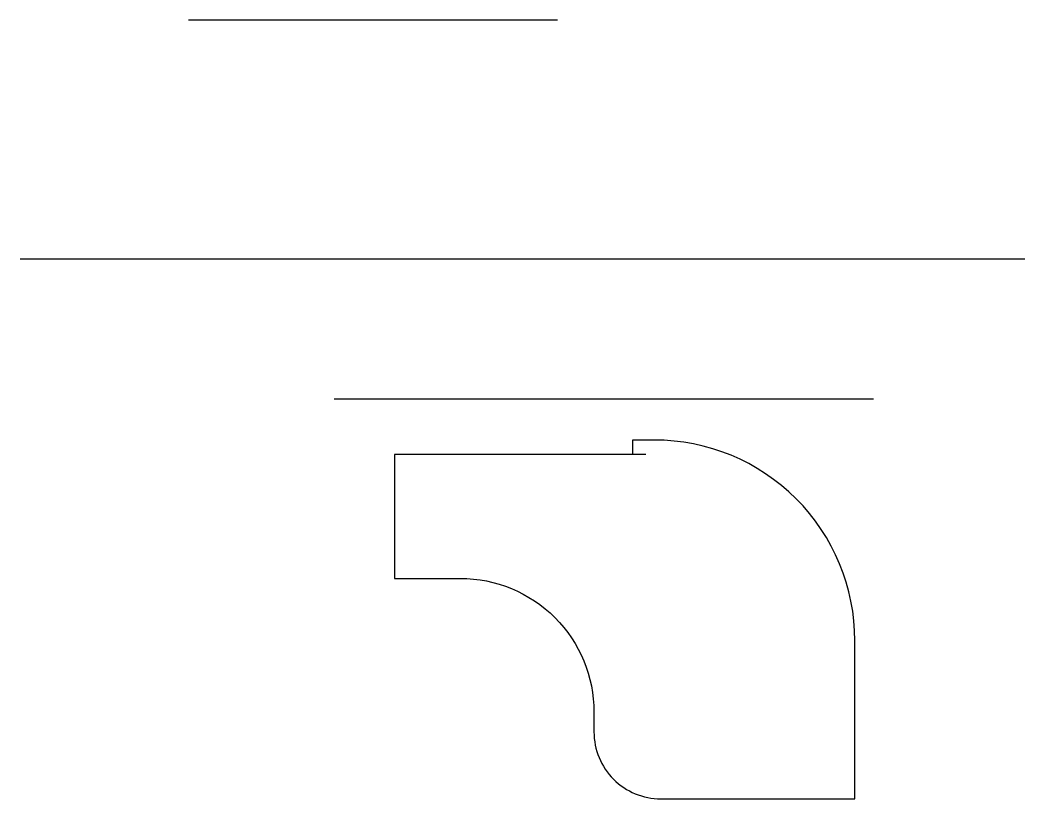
# Model space of a CAD drawing. Header units: inches. Extents: x -9.4 to 5.6, y -1.4 to 10.3.
import ezdxf

# ---------------------------------------------------------------- set-up
doc = ezdxf.new("R2010")
doc.units = ezdxf.units.IN
doc.header["$MEASUREMENT"] = 0

msp = doc.modelspace()

# ---------------------------------------------------------------- linework, layer by layer
for p, q in [((-1.35, 10.26), (-6.869, 10.26)), ((5.643, 6.685), (-9.388, 6.685)), ((3.377, 4.59), (-4.692, 4.59))]:
    msp.add_line(p, q)
msp.add_lwpolyline([(-0.028, 3.763), (-3.789, 3.763), (-3.789, 1.912), (-2.803, 1.912, -0.414214), (-0.803, -0.088), (-0.803, -0.385, 0.414214), (0.197, -1.385), (3.1, -1.385), (3.1, 0.981, 0.414214), (0.1, 3.981), (-0.229, 3.981), (-0.229, 3.763)], format="xyb")

doc.saveas('drawing.dxf')
